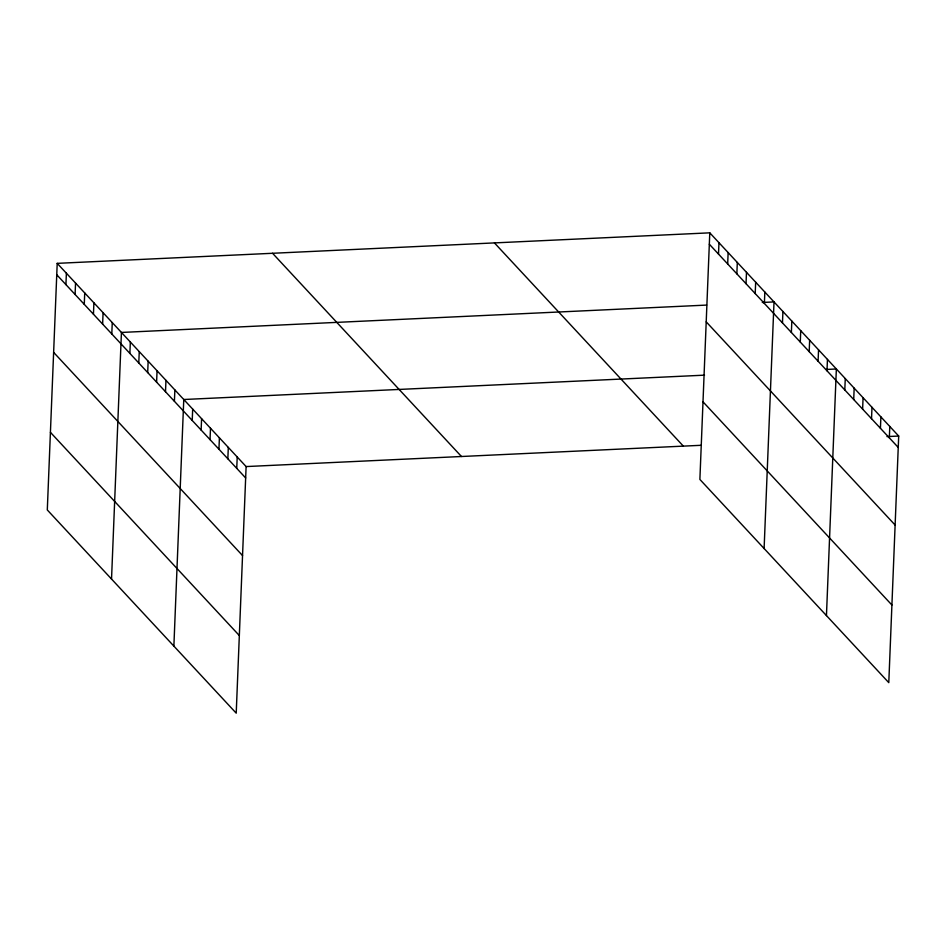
<?xml version="1.0" encoding="UTF-8"?>
<svg xmlns="http://www.w3.org/2000/svg" width="946" height="946" viewBox="0 0 946 946"><rect width="100%" height="100%" fill="white"/><g stroke="black" fill="none" stroke-linecap="round" stroke-linejoin="round"><path stroke-width="1.42" d="M57.209 263.355L47.3 509.953L236.216 713.166L246.114 466.567L57.209 263.355L709.784 232.834L898.7 436.047L888.791 682.645L699.886 479.433L709.784 232.834M65.924 284.616L66.386 273.228M75.101 294.478L75.55 283.102M84.277 304.352L84.726 292.964M93.453 314.226L93.902 302.838M102.629 324.1L103.079 312.712M111.805 333.962L112.255 322.574M111.533 579.047L121.431 332.448L706.627 305.085M129.886 353.414L130.335 342.026M138.79 362.992L139.251 351.605M147.694 372.582L148.155 361.195M156.598 382.16L157.06 370.773M165.503 391.739L165.964 380.351M174.407 401.317L174.868 389.929M173.875 646.106L183.772 399.508L704.51 375.16M192.227 420.473L192.677 409.086M201.131 430.063L201.593 418.676M210.036 439.642L210.497 428.254M218.94 449.22L219.401 437.832M227.844 458.798L228.305 447.411M236.748 468.376L237.21 456.989M718.511 254.096L718.96 242.708M727.687 263.958L728.136 252.57M736.863 273.832L737.312 262.444M746.027 283.705L746.489 272.318M755.204 293.567L755.665 282.192M764.38 303.441L764.841 292.054M764.108 548.526L774.017 301.928L762.299 302.472M782.472 322.893L782.921 311.506M791.376 332.472L791.826 321.084M800.281 342.05L800.73 330.662M809.185 351.64L809.646 340.253M818.089 361.218L818.55 349.831M826.993 370.797L827.454 359.409M826.449 615.586L836.359 368.987L826.106 369.472M844.802 389.953L845.263 378.566M853.718 399.531L854.167 388.144M862.622 409.121L863.071 397.734M871.526 418.7L871.987 407.312M880.43 428.278L880.892 416.89M889.335 437.856L889.796 426.469M246.114 466.567L700.927 445.306M886.981 436.603L898.7 436.047M709.334 244.222L898.239 447.434M706.213 321.841L895.129 525.054M702.996 401.814L891.912 605.026M494.439 242.909L683.343 446.122M272.554 253.28L461.471 456.504M56.748 274.742L245.664 477.955M53.626 352.361L242.543 555.574M50.422 432.334L239.326 635.546"/></g></svg>
